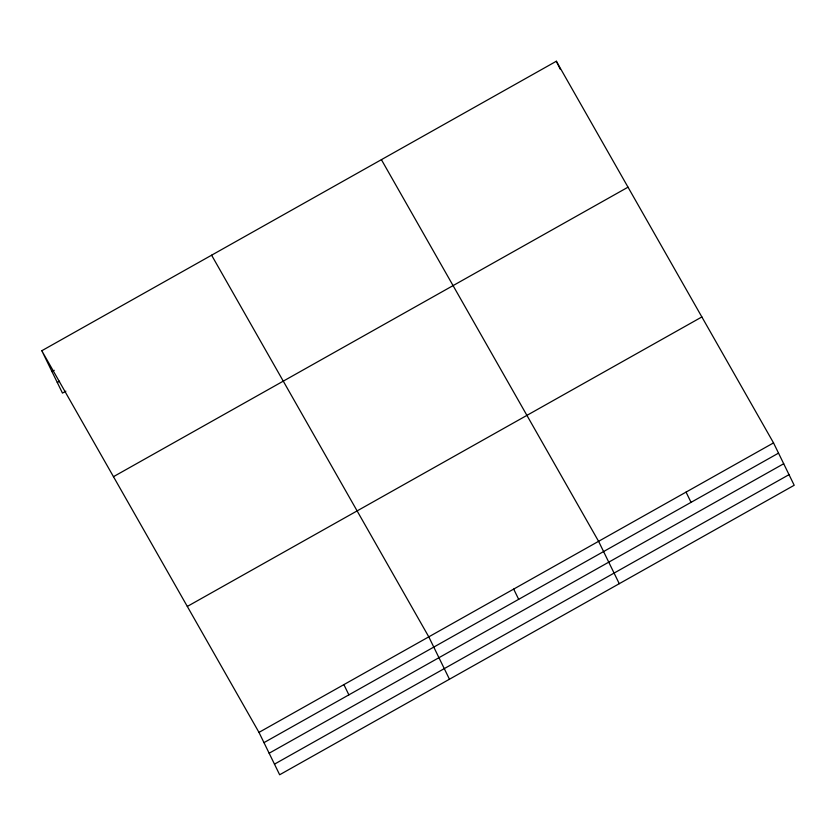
<?xml version="1.0" encoding="UTF-8"?>
<svg xmlns="http://www.w3.org/2000/svg" width="836" height="836" viewBox="0 0 836 836"><rect width="100%" height="100%" fill="white"/><g stroke="black" fill="none" stroke-linecap="round" stroke-linejoin="round"><path stroke-width="1.25" d="M41.8 350.733L556.348 61.237L773.53 442.892L794.2 485.267L279.652 774.763L258.982 732.388L41.8 350.733L62.47 393.108L65.866 391.196M51.968 371.581L54.235 370.306M57.297 382.501L59.565 381.226M113.466 476.677L628.014 187.18M187.316 606.434L701.864 316.948M258.982 732.388L773.53 442.892M263.977 742.629L778.525 453.133M269.15 753.226L783.698 463.74M274.48 764.156L789.027 474.66M381.404 159.666L598.586 541.32L619.257 583.695M211.602 255.199L428.784 636.854L449.454 679.229M556.348 61.237L560.235 69.2M686.053 492.101L691.048 502.342M513.68 589.087L518.675 599.328M343.889 684.621L348.873 694.862"/></g></svg>
